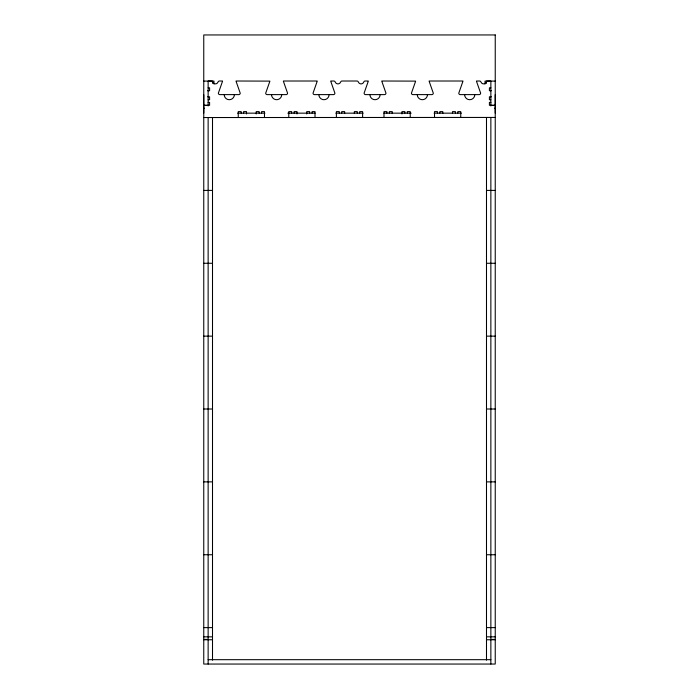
<?xml version="1.0" encoding="UTF-8"?>
<svg xmlns="http://www.w3.org/2000/svg" width="699" height="699" viewBox="0 0 699 699"><rect width="100%" height="100%" fill="white"/><g stroke="black" fill="none" stroke-linecap="round" stroke-linejoin="round"><path stroke-width="1.05" d="M203.758 113.159L203.758 94.706M495.241 113.159L495.241 94.706M203.758 81.101L213.964 81.101L213.964 84.011M495.241 81.101L485.036 81.101L485.036 84.011M208.136 87.812L209.595 87.812L209.595 90.73L207.647 90.73M490.864 87.812L489.405 87.812L489.405 90.73L491.353 90.73M207.647 96.803L209.595 96.803L209.595 99.712L208.136 99.712M491.353 96.803L489.405 96.803L489.405 99.712L490.864 99.712M208.136 102.386L209.595 102.386L209.595 105.296L203.758 105.296M490.864 102.386L489.405 102.386L489.405 105.296L495.241 105.296M203.758 105.392L208.136 105.392M490.864 105.392L495.241 105.392M203.758 108.301L204.492 108.301M494.508 108.301L495.241 108.301M237.608 113.159L264.895 113.159M287.822 113.159L315.109 113.159M335.852 113.159L363.148 113.159M383.891 113.159L411.178 113.159M434.105 113.159L461.392 113.159M203.758 117.537L495.241 117.441M203.758 190.408L212.505 190.408M486.495 190.408L495.241 190.408M203.758 263.27L212.505 263.27M486.495 263.27L495.241 263.27M203.758 336.14L212.505 336.14M486.495 336.14L495.241 336.14M203.758 409.011L212.505 409.011M486.495 409.011L495.241 409.011M203.758 481.882L212.505 481.882M486.495 481.882L495.241 481.882M203.758 554.744L212.505 554.744M486.495 554.744L495.241 554.744M203.758 627.615L212.505 627.615M486.495 627.615L495.241 627.615M203.758 636.841L212.505 636.841M486.495 636.841L495.241 636.841M203.758 639.41L208.136 639.41M490.864 639.41L495.241 639.41M203.758 639.76L212.505 639.76M486.495 639.76L495.241 639.76M208.136 659.681L490.864 659.681M490.864 105.968L490.864 81.014L487.788 81.014A1.459 1.459 0 0 0 486.417 81.984A2.918 2.918 0 0 1 480.921 81.984A1.459 1.459 0 0 0 479.549 81.014L476.473 81.014A1.45 1.45 0 0 0 476.535 81.425L480.641 93.159A1.459 1.459 0 0 1 479.182 94.61L460.239 94.61A1.459 1.459 0 0 1 458.78 93.159L462.887 81.425A1.442 1.442 0 0 0 462.948 81.014L429.134 81.014A1.468 1.468 0 0 0 429.195 81.425L433.301 93.159A1.459 1.459 0 0 1 431.842 94.61L412.899 94.61A1.459 1.459 0 0 1 411.44 93.159L415.547 81.425A1.45 1.45 0 0 0 415.599 81.119L381.794 81.014A1.433 1.433 0 0 0 381.829 81.329L385.962 93.159A1.459 1.459 0 0 1 384.502 94.61L365.56 94.61A1.459 1.459 0 0 1 364.1 93.159L368.207 81.425A1.459 1.459 0 0 0 368.268 81.014L365.193 81.014A1.459 1.459 0 0 0 363.812 81.984A2.918 2.918 0 0 1 358.316 81.984A1.459 1.459 0 0 0 356.944 81.014L342.056 81.014A1.459 1.459 0 0 0 340.684 81.984A2.918 2.918 0 0 1 335.188 81.984A1.459 1.459 0 0 0 333.807 81.014L330.741 81.014A1.45 1.45 0 0 0 330.802 81.425L334.9 93.159A1.459 1.459 0 0 1 333.44 94.61L314.498 94.61A1.459 1.459 0 0 1 313.038 93.159L317.145 81.425A1.442 1.442 0 0 0 317.206 81.014L283.392 81.014A1.468 1.468 0 0 0 283.453 81.425L287.56 93.159A1.459 1.459 0 0 1 286.101 94.61L267.158 94.61A1.459 1.459 0 0 1 265.699 93.159L269.805 81.425A1.45 1.45 0 0 0 269.866 81.119L236.052 81.014A1.45 1.45 0 0 0 236.113 81.425L240.22 93.159A1.459 1.459 0 0 1 238.761 94.61L219.818 94.61A1.459 1.459 0 0 1 218.359 93.159L222.465 81.425A1.459 1.459 0 0 0 222.527 81.014L219.451 81.014A1.459 1.459 0 0 0 218.079 81.984A2.918 2.918 0 0 1 212.583 81.984A1.459 1.459 0 0 0 211.212 81.014L208.136 81.014L208.136 105.968M490.864 117.537L490.864 664.05M486.495 81.101L486.495 83.26M486.495 117.537L486.495 660.162M460.746 117.537L460.746 111.613L457.828 111.613L457.828 113.072M455.399 113.072L455.399 111.613L452.489 111.613L452.489 113.561M442.773 113.561L442.773 111.613L439.854 111.613L439.854 113.072M437.425 113.072L437.425 111.613L434.516 111.613L434.516 117.537M410.226 117.537L410.226 111.613L407.307 111.613L407.307 113.072M404.878 113.072L404.878 111.613L401.969 111.613L401.969 113.946M392.253 113.561L392.253 111.613L389.334 111.613L389.334 113.072M386.905 113.072L386.905 111.613L383.987 111.613L383.987 117.537M362.615 117.537L362.615 111.613L359.705 111.613L359.705 113.072M357.276 113.072L357.276 111.613L354.358 111.613L354.358 113.561M344.642 113.561L344.642 111.613L341.724 111.613L341.724 113.072M339.295 113.072L339.295 111.613L336.385 111.613L336.385 117.537M315.013 117.537L315.013 111.613L312.095 111.613L312.095 113.072M309.666 113.072L309.666 111.613L306.747 111.613L306.747 113.946M297.031 113.946L297.031 111.613L294.122 111.613L294.122 113.072M291.693 113.072L291.693 111.613L288.774 111.613L288.774 117.537M264.484 117.537L264.484 111.613L261.575 111.613L261.575 113.072M259.146 113.072L259.146 111.613L256.227 111.613L256.227 113.946M246.511 113.946L246.511 111.613L243.602 111.613L243.602 113.072M241.172 113.072L241.172 111.613L238.254 111.613L238.254 117.537M212.505 81.101L212.505 83.26M212.505 117.537L212.505 660.162M208.136 117.537L208.136 664.05M234.392 94.61A5.103 5.103 0 0 1 229.289 99.712A5.103 5.103 0 0 1 224.187 94.61M281.732 94.61A5.103 5.103 0 0 1 276.629 99.712A5.103 5.103 0 0 1 271.527 94.61M329.072 94.61A5.103 5.103 0 0 1 323.969 99.712A5.103 5.103 0 0 1 318.866 94.61M380.125 94.61A5.103 5.103 0 0 1 375.031 99.712A5.103 5.103 0 0 1 369.928 94.61M427.473 94.61A5.103 5.103 0 0 1 422.371 99.712A5.103 5.103 0 0 1 417.268 94.61M474.813 94.61A5.103 5.103 0 0 1 469.711 99.712A5.103 5.103 0 0 1 464.608 94.61M495.241 34.95L203.758 34.95L203.758 664.05L495.241 664.05L495.241 34.95"/></g></svg>
